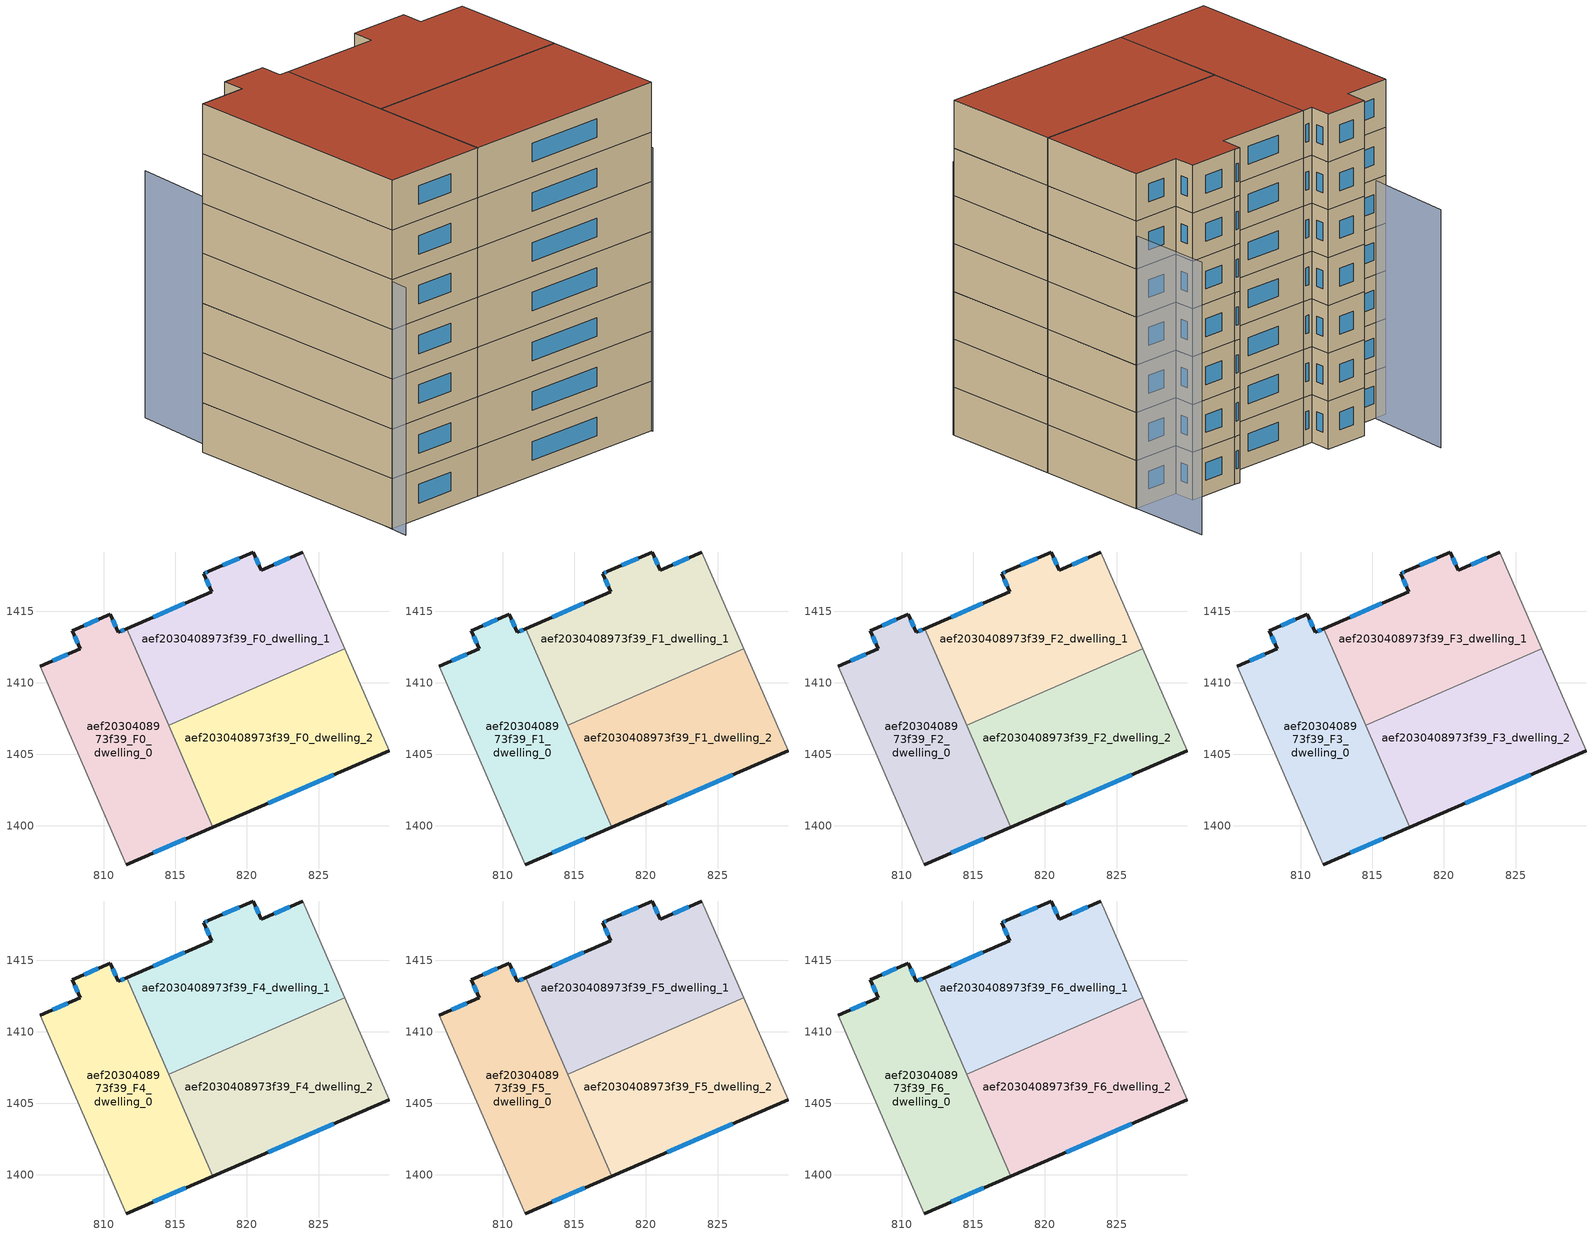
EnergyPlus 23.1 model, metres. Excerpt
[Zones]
aef2030408973f39_F0_dwelling_0
 floor ground (EU_floor_Construction): 811.6,1413.77 817.62,1399.91 811.56,1397.28 805.54,1411.14 808.34,1412.36 807.79,1413.63 810.45,1414.78 811,1413.51 z0
 wall outside (EU_wall_Construction): 811.6,1413.77 811,1413.51 810.45,1414.78 807.79,1413.63 808.34,1412.36 805.54,1411.14 / 811.56,1397.28 817.62,1399.91 z0:3
 wall adiabatic (EU_wall_Construction): 805.54,1411.14 811.56,1397.28 z0:3
 wall to aef2030408973f39_F0_dwelling_2 (EU_wall_Construction): 817.62,1399.91 814.53,1407.02 z0:3
 wall to aef2030408973f39_F0_dwelling_1 (EU_wall_Construction): 814.53,1407.02 811.6,1413.77 z0:3
 window (EU_Window_Construction): 807.97,1413.23 808.17,1412.76 / 809.62,1414.42 808.63,1413.99 / 810.83,1413.91 810.63,1414.39 / 811.41,1413.69 811.19,1413.6 / 813.46,1398.1 815.72,1399.08 / 807.46,1411.98 806.42,1411.52 z0.94:2.06
aef2030408973f39_F0_dwelling_1
 floor ground (EU_floor_Construction): 823.9,1419.12 826.84,1412.36 814.53,1407.02 811.6,1413.77 817.52,1416.35 816.97,1417.62 817.33,1417.77 820.44,1419.12 820.99,1417.85 z0
 wall outside (EU_wall_Construction): 823.91,1419.12 820.99,1417.85 820.44,1419.12 817.33,1417.77 816.97,1417.62 817.52,1416.35 811.6,1413.77 z0:3
 wall adiabatic (EU_wall_Construction): 826.84,1412.36 823.91,1419.12 z0:3
 wall to aef2030408973f39_F0_dwelling_2 (EU_wall_Construction): 814.53,1407.02 826.84,1412.36 z0:3
 window (EU_Window_Construction): 815.67,1415.54 813.46,1414.58 / 817.15,1417.22 817.35,1416.75 / 817.22,1417.72 817.08,1417.67 / 819.46,1418.7 818.3,1418.19 / 820.81,1418.25 820.61,1418.72 / 822.99,1418.72 821.9,1418.25 z0.94:2.06
aef2030408973f39_F0_dwelling_2
 floor ground (EU_floor_Construction): 826.84,1412.36 829.92,1405.25 817.62,1399.91 814.53,1407.02 z0
 wall outside (EU_wall_Construction): 817.62,1399.91 829.93,1405.25 z0:3
 wall adiabatic (EU_wall_Construction): 829.93,1405.25 826.84,1412.36 z0:3
 window (EU_Window_Construction): 821.48,1401.59 826.07,1403.58 z0.94:2.06
aef2030408973f39_F1_dwelling_0
 floor to aef2030408973f39_F0_dwelling_0 (EU_floor_Construction): 811.6,1413.77 817.62,1399.91 811.56,1397.28 805.54,1411.14 808.34,1412.36 807.79,1413.63 810.45,1414.78 811,1413.51 z3
 wall outside (EU_wall_Construction): 811.6,1413.77 811,1413.51 810.45,1414.78 807.79,1413.63 808.34,1412.36 805.54,1411.14 / 811.56,1397.28 817.62,1399.91 z3:6
 wall adiabatic (EU_wall_Construction): 805.54,1411.14 811.56,1397.28 z3:6
 wall to aef2030408973f39_F1_dwelling_2 (EU_wall_Construction): 817.62,1399.91 814.53,1407.02 z3:6
 wall to aef2030408973f39_F1_dwelling_1 (EU_wall_Construction): 814.53,1407.02 811.6,1413.77 z3:6
 window (EU_Window_Construction): 807.97,1413.23 808.17,1412.76 / 809.62,1414.42 808.63,1413.99 / 810.83,1413.91 810.63,1414.39 / 811.41,1413.69 811.19,1413.6 / 813.46,1398.1 815.72,1399.08 / 807.46,1411.98 806.42,1411.52 z3.94:5.06
aef2030408973f39_F1_dwelling_1
 floor to aef2030408973f39_F0_dwelling_1 (EU_floor_Construction): 823.9,1419.12 826.84,1412.36 814.53,1407.02 811.6,1413.77 817.52,1416.35 816.97,1417.62 817.33,1417.77 820.44,1419.12 820.99,1417.85 z3
 wall outside (EU_wall_Construction): 823.91,1419.12 820.99,1417.85 820.44,1419.12 817.33,1417.77 816.97,1417.62 817.52,1416.35 811.6,1413.77 z3:6
 wall adiabatic (EU_wall_Construction): 826.84,1412.36 823.91,1419.12 z3:6
 wall to aef2030408973f39_F1_dwelling_2 (EU_wall_Construction): 814.53,1407.02 826.84,1412.36 z3:6
 window (EU_Window_Construction): 815.67,1415.54 813.46,1414.58 / 817.15,1417.22 817.35,1416.75 / 817.22,1417.72 817.08,1417.67 / 819.46,1418.7 818.3,1418.19 / 820.81,1418.25 820.61,1418.72 / 822.99,1418.72 821.9,1418.25 z3.94:5.06
aef2030408973f39_F1_dwelling_2
 floor to aef2030408973f39_F0_dwelling_2 (EU_floor_Construction): 826.84,1412.36 829.92,1405.25 817.62,1399.91 814.53,1407.02 z3
 wall outside (EU_wall_Construction): 817.62,1399.91 829.93,1405.25 z3:6
 wall adiabatic (EU_wall_Construction): 829.93,1405.25 826.84,1412.36 z3:6
 window (EU_Window_Construction): 821.48,1401.59 826.07,1403.58 z3.94:5.06
aef2030408973f39_F2_dwelling_0
 floor to aef2030408973f39_F1_dwelling_0 (EU_floor_Construction): 811.6,1413.77 817.62,1399.91 811.56,1397.28 805.54,1411.14 808.34,1412.36 807.79,1413.63 810.45,1414.78 811,1413.51 z6
 wall outside (EU_wall_Construction): 811.6,1413.77 811,1413.51 810.45,1414.78 807.79,1413.63 808.34,1412.36 805.54,1411.14 / 811.56,1397.28 817.62,1399.91 z6:9
 wall adiabatic (EU_wall_Construction): 805.54,1411.14 811.56,1397.28 z6:9
 wall to aef2030408973f39_F2_dwelling_2 (EU_wall_Construction): 817.62,1399.91 814.53,1407.02 z6:9
 wall to aef2030408973f39_F2_dwelling_1 (EU_wall_Construction): 814.53,1407.02 811.6,1413.77 z6:9
 window (EU_Window_Construction): 807.97,1413.23 808.17,1412.76 / 809.62,1414.42 808.63,1413.99 / 810.83,1413.91 810.63,1414.39 / 811.41,1413.69 811.19,1413.6 / 813.46,1398.1 815.72,1399.08 / 807.46,1411.98 806.42,1411.52 z6.94:8.06
aef2030408973f39_F2_dwelling_1
 floor to aef2030408973f39_F1_dwelling_1 (EU_floor_Construction): 823.9,1419.12 826.84,1412.36 814.53,1407.02 811.6,1413.77 817.52,1416.35 816.97,1417.62 817.33,1417.77 820.44,1419.12 820.99,1417.85 z6
 wall outside (EU_wall_Construction): 823.91,1419.12 820.99,1417.85 820.44,1419.12 817.33,1417.77 816.97,1417.62 817.52,1416.35 811.6,1413.77 z6:9
 wall adiabatic (EU_wall_Construction): 826.84,1412.36 823.91,1419.12 z6:9
 wall to aef2030408973f39_F2_dwelling_2 (EU_wall_Construction): 814.53,1407.02 826.84,1412.36 z6:9
 window (EU_Window_Construction): 815.67,1415.54 813.46,1414.58 / 817.15,1417.22 817.35,1416.75 / 817.22,1417.72 817.08,1417.67 / 819.46,1418.7 818.3,1418.19 / 820.81,1418.25 820.61,1418.72 / 822.99,1418.72 821.9,1418.25 z6.94:8.06
aef2030408973f39_F2_dwelling_2
 floor to aef2030408973f39_F1_dwelling_2 (EU_floor_Construction): 826.84,1412.36 829.92,1405.25 817.62,1399.91 814.53,1407.02 z6
 wall outside (EU_wall_Construction): 817.62,1399.91 829.93,1405.25 z6:9
 wall adiabatic (EU_wall_Construction): 829.93,1405.25 826.84,1412.36 z6:9
 window (EU_Window_Construction): 821.48,1401.59 826.07,1403.58 z6.94:8.06
aef2030408973f39_F3_dwelling_0
 floor to aef2030408973f39_F2_dwelling_0 (EU_floor_Construction): 811.6,1413.77 817.62,1399.91 811.56,1397.28 805.54,1411.14 808.34,1412.36 807.79,1413.63 810.45,1414.78 811,1413.51 z9
 wall outside (EU_wall_Construction): 811.6,1413.77 811,1413.51 810.45,1414.78 807.79,1413.63 808.34,1412.36 805.54,1411.14 / 811.56,1397.28 817.62,1399.91 z9:12
 wall adiabatic (EU_wall_Construction): 805.54,1411.14 811.56,1397.28 z9:12
 wall to aef2030408973f39_F3_dwelling_2 (EU_wall_Construction): 817.62,1399.91 814.53,1407.02 z9:12
 wall to aef2030408973f39_F3_dwelling_1 (EU_wall_Construction): 814.53,1407.02 811.6,1413.77 z9:12
 window (EU_Window_Construction): 807.97,1413.23 808.17,1412.76 / 809.62,1414.42 808.63,1413.99 / 810.83,1413.91 810.63,1414.39 / 811.41,1413.69 811.19,1413.6 / 813.46,1398.1 815.72,1399.08 / 807.46,1411.98 806.42,1411.52 z9.94:11.06
aef2030408973f39_F3_dwelling_1
 floor to aef2030408973f39_F2_dwelling_1 (EU_floor_Construction): 823.9,1419.12 826.84,1412.36 814.53,1407.02 811.6,1413.77 817.52,1416.35 816.97,1417.62 817.33,1417.77 820.44,1419.12 820.99,1417.85 z9
 wall outside (EU_wall_Construction): 823.91,1419.12 820.99,1417.85 820.44,1419.12 817.33,1417.77 816.97,1417.62 817.52,1416.35 811.6,1413.77 z9:12
 wall adiabatic (EU_wall_Construction): 826.84,1412.36 823.91,1419.12 z9:12
 wall to aef2030408973f39_F3_dwelling_2 (EU_wall_Construction): 814.53,1407.02 826.84,1412.36 z9:12
 window (EU_Window_Construction): 815.67,1415.54 813.46,1414.58 / 817.15,1417.22 817.35,1416.75 / 817.22,1417.72 817.08,1417.67 / 819.46,1418.7 818.3,1418.19 / 820.81,1418.25 820.61,1418.72 / 822.99,1418.72 821.9,1418.25 z9.94:11.06
aef2030408973f39_F3_dwelling_2
 floor to aef2030408973f39_F2_dwelling_2 (EU_floor_Construction): 826.84,1412.36 829.92,1405.25 817.62,1399.91 814.53,1407.02 z9
 wall outside (EU_wall_Construction): 817.62,1399.91 829.93,1405.25 z9:12
 wall adiabatic (EU_wall_Construction): 829.93,1405.25 826.84,1412.36 z9:12
 window (EU_Window_Construction): 821.48,1401.59 826.07,1403.58 z9.94:11.06
aef2030408973f39_F4_dwelling_0
 floor to aef2030408973f39_F3_dwelling_0 (EU_floor_Construction): 811.6,1413.77 817.62,1399.91 811.56,1397.28 805.54,1411.14 808.34,1412.36 807.79,1413.63 810.45,1414.78 811,1413.51 z12
 wall outside (EU_wall_Construction): 811.6,1413.77 811,1413.51 810.45,1414.78 807.79,1413.63 808.34,1412.36 805.54,1411.14 / 811.56,1397.28 817.62,1399.91 z12:15
 wall adiabatic (EU_wall_Construction): 805.54,1411.14 811.56,1397.28 z12:15
 wall to aef2030408973f39_F4_dwelling_2 (EU_wall_Construction): 817.62,1399.91 814.53,1407.02 z12:15
 wall to aef2030408973f39_F4_dwelling_1 (EU_wall_Construction): 814.53,1407.02 811.6,1413.77 z12:15
 window (EU_Window_Construction): 807.97,1413.23 808.17,1412.76 / 809.62,1414.42 808.63,1413.99 / 810.83,1413.91 810.63,1414.39 / 811.41,1413.69 811.19,1413.6 / 813.46,1398.1 815.72,1399.08 / 807.46,1411.98 806.42,1411.52 z12.94:14.06
aef2030408973f39_F4_dwelling_1
 floor to aef2030408973f39_F3_dwelling_1 (EU_floor_Construction): 823.9,1419.12 826.84,1412.36 814.53,1407.02 811.6,1413.77 817.52,1416.35 816.97,1417.62 817.33,1417.77 820.44,1419.12 820.99,1417.85 z12
 wall outside (EU_wall_Construction): 823.91,1419.12 820.99,1417.85 820.44,1419.12 817.33,1417.77 816.97,1417.62 817.52,1416.35 811.6,1413.77 z12:15
 wall adiabatic (EU_wall_Construction): 826.84,1412.36 823.91,1419.12 z12:15
 wall to aef2030408973f39_F4_dwelling_2 (EU_wall_Construction): 814.53,1407.02 826.84,1412.36 z12:15
 window (EU_Window_Construction): 815.67,1415.54 813.46,1414.58 / 817.15,1417.22 817.35,1416.75 / 817.22,1417.72 817.08,1417.67 / 819.46,1418.7 818.3,1418.19 / 820.81,1418.25 820.61,1418.72 / 822.99,1418.72 821.9,1418.25 z12.94:14.06
aef2030408973f39_F4_dwelling_2
 floor to aef2030408973f39_F3_dwelling_2 (EU_floor_Construction): 826.84,1412.36 829.92,1405.25 817.62,1399.91 814.53,1407.02 z12
 wall outside (EU_wall_Construction): 817.62,1399.91 829.93,1405.25 z12:15
 wall adiabatic (EU_wall_Construction): 829.93,1405.25 826.84,1412.36 z12:15
 window (EU_Window_Construction): 821.48,1401.59 826.07,1403.58 z12.94:14.06
aef2030408973f39_F5_dwelling_0
 floor to aef2030408973f39_F4_dwelling_0 (EU_floor_Construction): 811.6,1413.77 817.62,1399.91 811.56,1397.28 805.54,1411.14 808.34,1412.36 807.79,1413.63 810.45,1414.78 811,1413.51 z15
 wall outside (EU_wall_Construction): 811.6,1413.77 811,1413.51 810.45,1414.78 807.79,1413.63 808.34,1412.36 805.54,1411.14 / 811.56,1397.28 817.62,1399.91 z15:18
 wall adiabatic (EU_wall_Construction): 805.54,1411.14 811.56,1397.28 z15:18
 wall to aef2030408973f39_F5_dwelling_2 (EU_wall_Construction): 817.62,1399.91 814.53,1407.02 z15:18
 wall to aef2030408973f39_F5_dwelling_1 (EU_wall_Construction): 814.53,1407.02 811.6,1413.77 z15:18
 window (EU_Window_Construction): 807.97,1413.23 808.17,1412.76 / 809.62,1414.42 808.63,1413.99 / 810.83,1413.91 810.63,1414.39 / 811.41,1413.69 811.19,1413.6 / 813.46,1398.1 815.72,1399.08 / 807.46,1411.98 806.42,1411.52 z15.94:17.06
aef2030408973f39_F5_dwelling_1
 floor to aef2030408973f39_F4_dwelling_1 (EU_floor_Construction): 823.9,1419.12 826.84,1412.36 814.53,1407.02 811.6,1413.77 817.52,1416.35 816.97,1417.62 817.33,1417.77 820.44,1419.12 820.99,1417.85 z15
 wall outside (EU_wall_Construction): 823.91,1419.12 820.99,1417.85 820.44,1419.12 817.33,1417.77 816.97,1417.62 817.52,1416.35 811.6,1413.77 z15:18
 wall adiabatic (EU_wall_Construction): 826.84,1412.36 823.91,1419.12 z15:18
 wall to aef2030408973f39_F5_dwelling_2 (EU_wall_Construction): 814.53,1407.02 826.84,1412.36 z15:18
 window (EU_Window_Construction): 815.67,1415.54 813.46,1414.58 / 817.15,1417.22 817.35,1416.75 / 817.22,1417.72 817.08,1417.67 / 819.46,1418.7 818.3,1418.19 / 820.81,1418.25 820.61,1418.72 / 822.99,1418.72 821.9,1418.25 z15.94:17.06
aef2030408973f39_F5_dwelling_2
 floor to aef2030408973f39_F4_dwelling_2 (EU_floor_Construction): 826.84,1412.36 829.92,1405.25 817.62,1399.91 814.53,1407.02 z15
 wall outside (EU_wall_Construction): 817.62,1399.91 829.93,1405.25 z15:18
 wall adiabatic (EU_wall_Construction): 829.93,1405.25 826.84,1412.36 z15:18
 window (EU_Window_Construction): 821.48,1401.59 826.07,1403.58 z15.94:17.06
aef2030408973f39_F6_dwelling_0
 floor to aef2030408973f39_F5_dwelling_0 (EU_floor_Construction): 811.6,1413.77 817.62,1399.91 811.56,1397.28 805.54,1411.14 808.34,1412.36 807.79,1413.63 810.45,1414.78 811,1413.51 z18
 wall outside (EU_wall_Construction): 811.6,1413.77 811,1413.51 810.45,1414.78 807.79,1413.63 808.34,1412.36 805.54,1411.14 / 811.56,1397.28 817.62,1399.91 z18:21
 wall adiabatic (EU_wall_Construction): 805.54,1411.14 811.56,1397.28 z18:21
 wall to aef2030408973f39_F6_dwelling_2 (EU_wall_Construction): 817.62,1399.91 814.53,1407.02 z18:21
 wall to aef2030408973f39_F6_dwelling_1 (EU_wall_Construction): 814.53,1407.02 811.6,1413.77 z18:21
 window (EU_Window_Construction): 807.97,1413.23 808.17,1412.76 / 809.62,1414.42 808.63,1413.99 / 810.83,1413.91 810.63,1414.39 / 811.41,1413.69 811.19,1413.6 / 813.46,1398.1 815.72,1399.08 / 807.46,1411.98 806.42,1411.52 z18.94:20.06
 roof outside (EU_roof_Construction): 817.62,1399.91 811.6,1413.77 811,1413.51 810.45,1414.78 807.79,1413.63 808.34,1412.36 805.54,1411.14 811.56,1397.28 z21
aef2030408973f39_F6_dwelling_1
 floor to aef2030408973f39_F5_dwelling_1 (EU_floor_Construction): 823.9,1419.12 826.84,1412.36 814.53,1407.02 811.6,1413.77 817.52,1416.35 816.97,1417.62 817.33,1417.77 820.44,1419.12 820.99,1417.85 z18
 wall outside (EU_wall_Construction): 823.91,1419.12 820.99,1417.85 820.44,1419.12 817.33,1417.77 816.97,1417.62 817.52,1416.35 811.6,1413.77 z18:21
 wall adiabatic (EU_wall_Construction): 826.84,1412.36 823.91,1419.12 z18:21
 wall to aef2030408973f39_F6_dwelling_2 (EU_wall_Construction): 814.53,1407.02 826.84,1412.36 z18:21
 window (EU_Window_Construction): 815.67,1415.54 813.46,1414.58 / 817.15,1417.22 817.35,1416.75 / 817.22,1417.72 817.08,1417.67 / 819.46,1418.7 818.3,1418.19 / 820.81,1418.25 820.61,1418.72 / 822.99,1418.72 821.9,1418.25 z18.94:20.06
 roof outside (EU_roof_Construction): 826.84,1412.36 823.9,1419.12 820.99,1417.85 820.44,1419.12 817.33,1417.77 816.97,1417.62 817.52,1416.35 811.6,1413.77 814.53,1407.02 z21
aef2030408973f39_F6_dwelling_2
 floor to aef2030408973f39_F5_dwelling_2 (EU_floor_Construction): 826.84,1412.36 829.92,1405.25 817.62,1399.91 814.53,1407.02 z18
 wall outside (EU_wall_Construction): 817.62,1399.91 829.93,1405.25 z18:21
 wall adiabatic (EU_wall_Construction): 829.93,1405.25 826.84,1412.36 z18:21
 window (EU_Window_Construction): 821.48,1401.59 826.07,1403.58 z18.94:20.06
 roof outside (EU_roof_Construction): 829.92,1405.25 826.84,1412.36 814.53,1407.02 817.62,1399.91 z21
shading: 804.29,1416.86 811.96,1396.18 z0:14.9; 829.97,1405.16 821.73,1424.1 z0:17.1
[Building]
EU S2 Campaign: North Axis=0; Terrain=City; Solar Distribution=FullExterior
[Site:Location]
Vienna: Latitude=48; Longitude=16.5; Time Zone=1; Elevation=183
[SizingPeriod:WeatherFileDays]
AnnualSizingPeriod: Begin Month=1; Begin Day of Month=1; End Month=12; End Day of Month=31; Day of Week for Start Day=Monday; Use Weather File Daylight Saving Period=No; Use Weather File Rain and Snow Indicators=No
[MATERIAL]
EU_InternalMass_Material: Roughness=MediumRough; Thickness=0.1; Conductivity=1; Density=1800; Specific Heat=900; Thermal Absorptance=0.9; Solar Absorptance=0.7; Visible Absorptance=0.7
[MATERIAL:NOMASS] Roughness=MediumRough; Thermal Absorptance=0.9; Solar Absorptance=0.7; Visible Absorptance=0.7
Name | Thermal Resistance
EU_wall_NoMass | 0.914258
EU_roof_NoMass | 0.954009
EU_floor_NoMass | 1.09711
[WINDOWMATERIAL:SIMPLEGLAZINGSYSTEM]
EU_Window_SimpleGlazing: UFactor=2.09642; Solar Heat Gain Coefficient=0.65; Visible Transmittance=0.65
[CONSTRUCTION]
EU_wall_Construction: EU_wall_NoMass
EU_roof_Construction: EU_roof_NoMass
EU_floor_Construction: EU_floor_NoMass
EU_Window_Construction: EU_Window_SimpleGlazing
EU_InternalMass_Construction: EU_InternalMass_Material
[ZONE] Type=1; Multiplier=1; Ceiling Height=autocalculate; Floor Area=autocalculate; Part of Total Floor Area=Yes
Name | Volume
aef2030408973f39_F0_dwelling_0; aef2030408973f39_F1_dwelling_0; aef2030408973f39_F2_dwelling_0; aef2030408973f39_F3_dwelling_0; aef2030408973f39_F4_dwelling_0; aef2030408973f39_F5_dwelling_0; aef2030408973f39_F6_dwelling_0 | 311.921
aef2030408973f39_F0_dwelling_1; aef2030408973f39_F1_dwelling_1; aef2030408973f39_F2_dwelling_1; aef2030408973f39_F3_dwelling_1; aef2030408973f39_F4_dwelling_1; aef2030408973f39_F5_dwelling_1; aef2030408973f39_F6_dwelling_1 | 311.944
aef2030408973f39_F0_dwelling_2 | 311.923
aef2030408973f39_F1_dwelling_2; aef2030408973f39_F2_dwelling_2; aef2030408973f39_F3_dwelling_2; aef2030408973f39_F4_dwelling_2; aef2030408973f39_F5_dwelling_2; aef2030408973f39_F6_dwelling_2 | 311.922
[INTERNALMASS] Construction=EU_InternalMass_Construction
Name | Zone or ZoneList | Surface Area
aef2030408973f39_F0_dwelling_0_EU_InternalMass | aef2030408973f39_F0_dwelling_0 | 103.974
aef2030408973f39_F0_dwelling_1_EU_InternalMass | aef2030408973f39_F0_dwelling_1 | 103.982
aef2030408973f39_F0_dwelling_2_EU_InternalMass | aef2030408973f39_F0_dwelling_2 | 103.974
aef2030408973f39_F1_dwelling_0_EU_InternalMass | aef2030408973f39_F1_dwelling_0 | 103.974
aef2030408973f39_F1_dwelling_1_EU_InternalMass | aef2030408973f39_F1_dwelling_1 | 103.982
aef2030408973f39_F1_dwelling_2_EU_InternalMass | aef2030408973f39_F1_dwelling_2 | 103.974
aef2030408973f39_F2_dwelling_0_EU_InternalMass | aef2030408973f39_F2_dwelling_0 | 103.974
aef2030408973f39_F2_dwelling_1_EU_InternalMass | aef2030408973f39_F2_dwelling_1 | 103.982
aef2030408973f39_F2_dwelling_2_EU_InternalMass | aef2030408973f39_F2_dwelling_2 | 103.974
aef2030408973f39_F3_dwelling_0_EU_InternalMass | aef2030408973f39_F3_dwelling_0 | 103.974
aef2030408973f39_F3_dwelling_1_EU_InternalMass | aef2030408973f39_F3_dwelling_1 | 103.982
aef2030408973f39_F3_dwelling_2_EU_InternalMass | aef2030408973f39_F3_dwelling_2 | 103.974
aef2030408973f39_F4_dwelling_0_EU_InternalMass | aef2030408973f39_F4_dwelling_0 | 103.974
aef2030408973f39_F4_dwelling_1_EU_InternalMass | aef2030408973f39_F4_dwelling_1 | 103.982
aef2030408973f39_F4_dwelling_2_EU_InternalMass | aef2030408973f39_F4_dwelling_2 | 103.974
aef2030408973f39_F5_dwelling_0_EU_InternalMass | aef2030408973f39_F5_dwelling_0 | 103.974
aef2030408973f39_F5_dwelling_1_EU_InternalMass | aef2030408973f39_F5_dwelling_1 | 103.982
aef2030408973f39_F5_dwelling_2_EU_InternalMass | aef2030408973f39_F5_dwelling_2 | 103.974
aef2030408973f39_F6_dwelling_0_EU_InternalMass | aef2030408973f39_F6_dwelling_0 | 103.974
aef2030408973f39_F6_dwelling_1_EU_InternalMass | aef2030408973f39_F6_dwelling_1 | 103.982
aef2030408973f39_F6_dwelling_2_EU_InternalMass | aef2030408973f39_F6_dwelling_2 | 103.974
[OTHEREQUIPMENT] Fuel Type=Electricity; Design Level Calculation Method=Watts/Area; Power per Zone Floor Area=1; Fraction Latent=0; Fraction Radiant=0; Fraction Lost=0; Carbon Dioxide Generation Rate=0; EndUse Subcategory=EU_Step8_InternalGains
Name | Zone or ZoneList or Space or SpaceList | Schedule
EU_Step8_InternalGain_aef2030408973f39_F0_dwelling_0_f000 | aef2030408973f39_F0_dwelling_0 | EU_Step8_GainSchedule_aef2030408973f39_F0_dwelling_0_f000
EU_Step8_InternalGain_aef2030408973f39_F0_dwelling_1_f000 | aef2030408973f39_F0_dwelling_1 | EU_Step8_GainSchedule_aef2030408973f39_F0_dwelling_1_f000
EU_Step8_InternalGain_aef2030408973f39_F0_dwelling_2_f000 | aef2030408973f39_F0_dwelling_2 | EU_Step8_GainSchedule_aef2030408973f39_F0_dwelling_2_f000
EU_Step8_InternalGain_aef2030408973f39_F1_dwelling_0_f000 | aef2030408973f39_F1_dwelling_0 | EU_Step8_GainSchedule_aef2030408973f39_F1_dwelling_0_f000
EU_Step8_InternalGain_aef2030408973f39_F1_dwelling_1_f000 | aef2030408973f39_F1_dwelling_1 | EU_Step8_GainSchedule_aef2030408973f39_F1_dwelling_1_f000
EU_Step8_InternalGain_aef2030408973f39_F1_dwelling_2_f000 | aef2030408973f39_F1_dwelling_2 | EU_Step8_GainSchedule_aef2030408973f39_F1_dwelling_2_f000
EU_Step8_InternalGain_aef2030408973f39_F2_dwelling_0_f000 | aef2030408973f39_F2_dwelling_0 | EU_Step8_GainSchedule_aef2030408973f39_F2_dwelling_0_f000
EU_Step8_InternalGain_aef2030408973f39_F2_dwelling_1_f000 | aef2030408973f39_F2_dwelling_1 | EU_Step8_GainSchedule_aef2030408973f39_F2_dwelling_1_f000
EU_Step8_InternalGain_aef2030408973f39_F2_dwelling_2_f000 | aef2030408973f39_F2_dwelling_2 | EU_Step8_GainSchedule_aef2030408973f39_F2_dwelling_2_f000
EU_Step8_InternalGain_aef2030408973f39_F3_dwelling_0_f000 | aef2030408973f39_F3_dwelling_0 | EU_Step8_GainSchedule_aef2030408973f39_F3_dwelling_0_f000
EU_Step8_InternalGain_aef2030408973f39_F3_dwelling_1_f000 | aef2030408973f39_F3_dwelling_1 | EU_Step8_GainSchedule_aef2030408973f39_F3_dwelling_1_f000
EU_Step8_InternalGain_aef2030408973f39_F3_dwelling_2_f000 | aef2030408973f39_F3_dwelling_2 | EU_Step8_GainSchedule_aef2030408973f39_F3_dwelling_2_f000
EU_Step8_InternalGain_aef2030408973f39_F4_dwelling_0_f000 | aef2030408973f39_F4_dwelling_0 | EU_Step8_GainSchedule_aef2030408973f39_F4_dwelling_0_f000
EU_Step8_InternalGain_aef2030408973f39_F4_dwelling_1_f000 | aef2030408973f39_F4_dwelling_1 | EU_Step8_GainSchedule_aef2030408973f39_F4_dwelling_1_f000
EU_Step8_InternalGain_aef2030408973f39_F4_dwelling_2_f000 | aef2030408973f39_F4_dwelling_2 | EU_Step8_GainSchedule_aef2030408973f39_F4_dwelling_2_f000
EU_Step8_InternalGain_aef2030408973f39_F5_dwelling_0_f000 | aef2030408973f39_F5_dwelling_0 | EU_Step8_GainSchedule_aef2030408973f39_F5_dwelling_0_f000
EU_Step8_InternalGain_aef2030408973f39_F5_dwelling_1_f000 | aef2030408973f39_F5_dwelling_1 | EU_Step8_GainSchedule_aef2030408973f39_F5_dwelling_1_f000
EU_Step8_InternalGain_aef2030408973f39_F5_dwelling_2_f000 | aef2030408973f39_F5_dwelling_2 | EU_Step8_GainSchedule_aef2030408973f39_F5_dwelling_2_f000
EU_Step8_InternalGain_aef2030408973f39_F6_dwelling_0_f000 | aef2030408973f39_F6_dwelling_0 | EU_Step8_GainSchedule_aef2030408973f39_F6_dwelling_0_f000
EU_Step8_InternalGain_aef2030408973f39_F6_dwelling_1_f000 | aef2030408973f39_F6_dwelling_1 | EU_Step8_GainSchedule_aef2030408973f39_F6_dwelling_1_f000
EU_Step8_InternalGain_aef2030408973f39_F6_dwelling_2_f000 | aef2030408973f39_F6_dwelling_2 | EU_Step8_GainSchedule_aef2030408973f39_F6_dwelling_2_f000
[ZONEVENTILATION:DESIGNFLOWRATE] Schedule=EU_AlwaysOn; Design Flow Rate Calculation Method=AirChanges/Hour; Air Changes per Hour=0.546891; Ventilation Type=Natural; Fan Pressure Rise=0; Fan Total Efficiency=1; Constant Term Coefficient=1; Temperature Term Coefficient=0; Velocity Term Coefficient=0; Velocity Squared Term Coefficient=0; Minimum Indoor Temperature=-100; Maximum Indoor Temperature=100; Delta Temperature=-100; Minimum Outdoor Temperature=-100; Maximum Outdoor Temperature=100; Maximum Wind Speed=40
Name | Zone or ZoneList or Space or SpaceList
EU_ConstantAir_aef2030408973f39_F0_dwelling_0 | aef2030408973f39_F0_dwelling_0
EU_ConstantAir_aef2030408973f39_F0_dwelling_1 | aef2030408973f39_F0_dwelling_1
EU_ConstantAir_aef2030408973f39_F0_dwelling_2 | aef2030408973f39_F0_dwelling_2
EU_ConstantAir_aef2030408973f39_F1_dwelling_0 | aef2030408973f39_F1_dwelling_0
EU_ConstantAir_aef2030408973f39_F1_dwelling_1 | aef2030408973f39_F1_dwelling_1
EU_ConstantAir_aef2030408973f39_F1_dwelling_2 | aef2030408973f39_F1_dwelling_2
EU_ConstantAir_aef2030408973f39_F2_dwelling_0 | aef2030408973f39_F2_dwelling_0
EU_ConstantAir_aef2030408973f39_F2_dwelling_1 | aef2030408973f39_F2_dwelling_1
EU_ConstantAir_aef2030408973f39_F2_dwelling_2 | aef2030408973f39_F2_dwelling_2
EU_ConstantAir_aef2030408973f39_F3_dwelling_0 | aef2030408973f39_F3_dwelling_0
EU_ConstantAir_aef2030408973f39_F3_dwelling_1 | aef2030408973f39_F3_dwelling_1
EU_ConstantAir_aef2030408973f39_F3_dwelling_2 | aef2030408973f39_F3_dwelling_2
EU_ConstantAir_aef2030408973f39_F4_dwelling_0 | aef2030408973f39_F4_dwelling_0
EU_ConstantAir_aef2030408973f39_F4_dwelling_1 | aef2030408973f39_F4_dwelling_1
EU_ConstantAir_aef2030408973f39_F4_dwelling_2 | aef2030408973f39_F4_dwelling_2
EU_ConstantAir_aef2030408973f39_F5_dwelling_0 | aef2030408973f39_F5_dwelling_0
EU_ConstantAir_aef2030408973f39_F5_dwelling_1 | aef2030408973f39_F5_dwelling_1
EU_ConstantAir_aef2030408973f39_F5_dwelling_2 | aef2030408973f39_F5_dwelling_2
EU_ConstantAir_aef2030408973f39_F6_dwelling_0 | aef2030408973f39_F6_dwelling_0
EU_ConstantAir_aef2030408973f39_F6_dwelling_1 | aef2030408973f39_F6_dwelling_1
EU_ConstantAir_aef2030408973f39_F6_dwelling_2 | aef2030408973f39_F6_dwelling_2
[HVACTEMPLATE:THERMOSTAT] Constant Heating Setpoint=20; Constant Cooling Setpoint=50
EU_HeatOnly_aef2030408973f39_F0_dwelling_0; EU_HeatOnly_aef2030408973f39_F0_dwelling_1; EU_HeatOnly_aef2030408973f39_F0_dwelling_2; EU_HeatOnly_aef2030408973f39_F1_dwelling_0; EU_HeatOnly_aef2030408973f39_F1_dwelling_1; EU_HeatOnly_aef2030408973f39_F1_dwelling_2; EU_HeatOnly_aef2030408973f39_F2_dwelling_0; EU_HeatOnly_aef2030408973f39_F2_dwelling_1; EU_HeatOnly_aef2030408973f39_F2_dwelling_2; EU_HeatOnly_aef2030408973f39_F3_dwelling_0; EU_HeatOnly_aef2030408973f39_F3_dwelling_1; EU_HeatOnly_aef2030408973f39_F3_dwelling_2; EU_HeatOnly_aef2030408973f39_F4_dwelling_0; EU_HeatOnly_aef2030408973f39_F4_dwelling_1; EU_HeatOnly_aef2030408973f39_F4_dwelling_2; EU_HeatOnly_aef2030408973f39_F5_dwelling_0; EU_HeatOnly_aef2030408973f39_F5_dwelling_1; EU_HeatOnly_aef2030408973f39_F5_dwelling_2; EU_HeatOnly_aef2030408973f39_F6_dwelling_0; EU_HeatOnly_aef2030408973f39_F6_dwelling_1; EU_HeatOnly_aef2030408973f39_F6_dwelling_2
[HVACTEMPLATE:ZONE:IDEALLOADSAIRSYSTEM] System Availability Schedule=EU_AlwaysOn; Maximum Heating Supply Air Temperature=50; Minimum Cooling Supply Air Temperature=13; Maximum Heating Supply Air Humidity Ratio=0.0156; Minimum Cooling Supply Air Humidity Ratio=0.0077; Heating Limit=NoLimit; Cooling Limit=NoLimit; Heating Availability Schedule=EU_AlwaysOn; Cooling Availability Schedule=EU_CoolingOff; Dehumidification Control Type=ConstantSensibleHeatRatio; Cooling Sensible Heat Ratio=0.7; Dehumidification Setpoint=60; Humidification Control Type=None; Humidification Setpoint=30; Outdoor Air Method=None; Outdoor Air Flow Rate per Person=0.00944; Outdoor Air Flow Rate per Zone Floor Area=0; Outdoor Air Flow Rate per Zone=0; Demand Controlled Ventilation Type=None; Outdoor Air Economizer Type=NoEconomizer; Heat Recovery Type=None; Sensible Heat Recovery Effectiveness=0.7; Latent Heat Recovery Effectiveness=0.65
Name | Template Thermostat
aef2030408973f39_F0_dwelling_0 | EU_HeatOnly_aef2030408973f39_F0_dwelling_0
aef2030408973f39_F0_dwelling_1 | EU_HeatOnly_aef2030408973f39_F0_dwelling_1
aef2030408973f39_F0_dwelling_2 | EU_HeatOnly_aef2030408973f39_F0_dwelling_2
aef2030408973f39_F1_dwelling_0 | EU_HeatOnly_aef2030408973f39_F1_dwelling_0
aef2030408973f39_F1_dwelling_1 | EU_HeatOnly_aef2030408973f39_F1_dwelling_1
aef2030408973f39_F1_dwelling_2 | EU_HeatOnly_aef2030408973f39_F1_dwelling_2
aef2030408973f39_F2_dwelling_0 | EU_HeatOnly_aef2030408973f39_F2_dwelling_0
aef2030408973f39_F2_dwelling_1 | EU_HeatOnly_aef2030408973f39_F2_dwelling_1
aef2030408973f39_F2_dwelling_2 | EU_HeatOnly_aef2030408973f39_F2_dwelling_2
aef2030408973f39_F3_dwelling_0 | EU_HeatOnly_aef2030408973f39_F3_dwelling_0
aef2030408973f39_F3_dwelling_1 | EU_HeatOnly_aef2030408973f39_F3_dwelling_1
aef2030408973f39_F3_dwelling_2 | EU_HeatOnly_aef2030408973f39_F3_dwelling_2
aef2030408973f39_F4_dwelling_0 | EU_HeatOnly_aef2030408973f39_F4_dwelling_0
aef2030408973f39_F4_dwelling_1 | EU_HeatOnly_aef2030408973f39_F4_dwelling_1
aef2030408973f39_F4_dwelling_2 | EU_HeatOnly_aef2030408973f39_F4_dwelling_2
aef2030408973f39_F5_dwelling_0 | EU_HeatOnly_aef2030408973f39_F5_dwelling_0
aef2030408973f39_F5_dwelling_1 | EU_HeatOnly_aef2030408973f39_F5_dwelling_1
aef2030408973f39_F5_dwelling_2 | EU_HeatOnly_aef2030408973f39_F5_dwelling_2
aef2030408973f39_F6_dwelling_0 | EU_HeatOnly_aef2030408973f39_F6_dwelling_0
aef2030408973f39_F6_dwelling_1 | EU_HeatOnly_aef2030408973f39_F6_dwelling_1
aef2030408973f39_F6_dwelling_2 | EU_HeatOnly_aef2030408973f39_F6_dwelling_2
[SIZING:ZONE] Zone Cooling Design Supply Air Temperature Input Method=SupplyAirTemperature; Zone Cooling Design Supply Air Temperature=13; Zone Heating Design Supply Air Temperature Input Method=SupplyAirTemperature; Zone Heating Design Supply Air Temperature=50; Zone Cooling Design Supply Air Humidity Ratio=0.008; Zone Heating Design Supply Air Humidity Ratio=0.008; Cooling Design Air Flow Method=DesignDay; Cooling Design Air Flow Rate=0; Cooling Minimum Air Flow per Zone Floor Area=0.000762; Cooling Minimum Air Flow=0; Cooling Minimum Air Flow Fraction=0.2; Heating Design Air Flow Method=DesignDay; Heating Design Air Flow Rate=0; Heating Maximum Air Flow per Zone Floor Area=0.002032; Heating Maximum Air Flow=0.141576; Heating Maximum Air Flow Fraction=0.3; Account for Dedicated Outdoor Air System=No; Dedicated Outdoor Air System Control Strategy=NeutralSupplyAir; Dedicated Outdoor Air Low Setpoint Temperature for Design=autosize; Dedicated Outdoor Air High Setpoint Temperature for Design=autosize; Zone Load Sizing Method=Sensible Load Only No Latent Load; Zone Latent Cooling Design Supply Air Humidity Ratio Input Method=HumidityRatioDifference; Zone Cooling Design Supply Air Humidity Ratio Difference=0.005; Zone Latent Heating Design Supply Air Humidity Ratio Input Method=HumidityRatioDifference; Zone Humidification Design Supply Air Humidity Ratio Difference=0.005
aef2030408973f39_F0_dwelling_0; aef2030408973f39_F0_dwelling_1; aef2030408973f39_F0_dwelling_2; aef2030408973f39_F1_dwelling_0; aef2030408973f39_F1_dwelling_1; aef2030408973f39_F1_dwelling_2; aef2030408973f39_F2_dwelling_0; aef2030408973f39_F2_dwelling_1; aef2030408973f39_F2_dwelling_2; aef2030408973f39_F3_dwelling_0; aef2030408973f39_F3_dwelling_1; aef2030408973f39_F3_dwelling_2; aef2030408973f39_F4_dwelling_0; aef2030408973f39_F4_dwelling_1; aef2030408973f39_F4_dwelling_2; aef2030408973f39_F5_dwelling_0; aef2030408973f39_F5_dwelling_1; aef2030408973f39_F5_dwelling_2; aef2030408973f39_F6_dwelling_0; aef2030408973f39_F6_dwelling_1; aef2030408973f39_F6_dwelling_2
[SCHEDULE:CONSTANT]
Name | Hourly Value
EU_AlwaysOn | 1
EU_CoolingOff | 0
[SCHEDULE:FILE] Column Number=1; Rows to Skip at Top=0; Number of Hours of Data=8760; Column Separator=Comma; Interpolate to Timestep=No; Minutes per Item=60; Adjust Schedule for Daylight Savings=Yes
Name | File
EU_Step8_GainSchedule_aef2030408973f39_F0_dwelling_0_f000 | ../../schedules/aef2030408973f39/aef2030408973f39_F0_dwelling_0_f000_gain.csv
EU_Step8_GainSchedule_aef2030408973f39_F0_dwelling_1_f000 | ../../schedules/aef2030408973f39/aef2030408973f39_F0_dwelling_1_f000_gain.csv
EU_Step8_GainSchedule_aef2030408973f39_F0_dwelling_2_f000 | ../../schedules/aef2030408973f39/aef2030408973f39_F0_dwelling_2_f000_gain.csv
EU_Step8_GainSchedule_aef2030408973f39_F1_dwelling_0_f000 | ../../schedules/aef2030408973f39/aef2030408973f39_F1_dwelling_0_f000_gain.csv
EU_Step8_GainSchedule_aef2030408973f39_F1_dwelling_1_f000 | ../../schedules/aef2030408973f39/aef2030408973f39_F1_dwelling_1_f000_gain.csv
EU_Step8_GainSchedule_aef2030408973f39_F1_dwelling_2_f000 | ../../schedules/aef2030408973f39/aef2030408973f39_F1_dwelling_2_f000_gain.csv
EU_Step8_GainSchedule_aef2030408973f39_F2_dwelling_0_f000 | ../../schedules/aef2030408973f39/aef2030408973f39_F2_dwelling_0_f000_gain.csv
EU_Step8_GainSchedule_aef2030408973f39_F2_dwelling_1_f000 | ../../schedules/aef2030408973f39/aef2030408973f39_F2_dwelling_1_f000_gain.csv
EU_Step8_GainSchedule_aef2030408973f39_F2_dwelling_2_f000 | ../../schedules/aef2030408973f39/aef2030408973f39_F2_dwelling_2_f000_gain.csv
EU_Step8_GainSchedule_aef2030408973f39_F3_dwelling_0_f000 | ../../schedules/aef2030408973f39/aef2030408973f39_F3_dwelling_0_f000_gain.csv
EU_Step8_GainSchedule_aef2030408973f39_F3_dwelling_1_f000 | ../../schedules/aef2030408973f39/aef2030408973f39_F3_dwelling_1_f000_gain.csv
EU_Step8_GainSchedule_aef2030408973f39_F3_dwelling_2_f000 | ../../schedules/aef2030408973f39/aef2030408973f39_F3_dwelling_2_f000_gain.csv
EU_Step8_GainSchedule_aef2030408973f39_F4_dwelling_0_f000 | ../../schedules/aef2030408973f39/aef2030408973f39_F4_dwelling_0_f000_gain.csv
EU_Step8_GainSchedule_aef2030408973f39_F4_dwelling_1_f000 | ../../schedules/aef2030408973f39/aef2030408973f39_F4_dwelling_1_f000_gain.csv
EU_Step8_GainSchedule_aef2030408973f39_F4_dwelling_2_f000 | ../../schedules/aef2030408973f39/aef2030408973f39_F4_dwelling_2_f000_gain.csv
EU_Step8_GainSchedule_aef2030408973f39_F5_dwelling_0_f000 | ../../schedules/aef2030408973f39/aef2030408973f39_F5_dwelling_0_f000_gain.csv
EU_Step8_GainSchedule_aef2030408973f39_F5_dwelling_1_f000 | ../../schedules/aef2030408973f39/aef2030408973f39_F5_dwelling_1_f000_gain.csv
EU_Step8_GainSchedule_aef2030408973f39_F5_dwelling_2_f000 | ../../schedules/aef2030408973f39/aef2030408973f39_F5_dwelling_2_f000_gain.csv
EU_Step8_GainSchedule_aef2030408973f39_F6_dwelling_0_f000 | ../../schedules/aef2030408973f39/aef2030408973f39_F6_dwelling_0_f000_gain.csv
EU_Step8_GainSchedule_aef2030408973f39_F6_dwelling_1_f000 | ../../schedules/aef2030408973f39/aef2030408973f39_F6_dwelling_1_f000_gain.csv
EU_Step8_GainSchedule_aef2030408973f39_F6_dwelling_2_f000 | ../../schedules/aef2030408973f39/aef2030408973f39_F6_dwelling_2_f000_gain.csv
